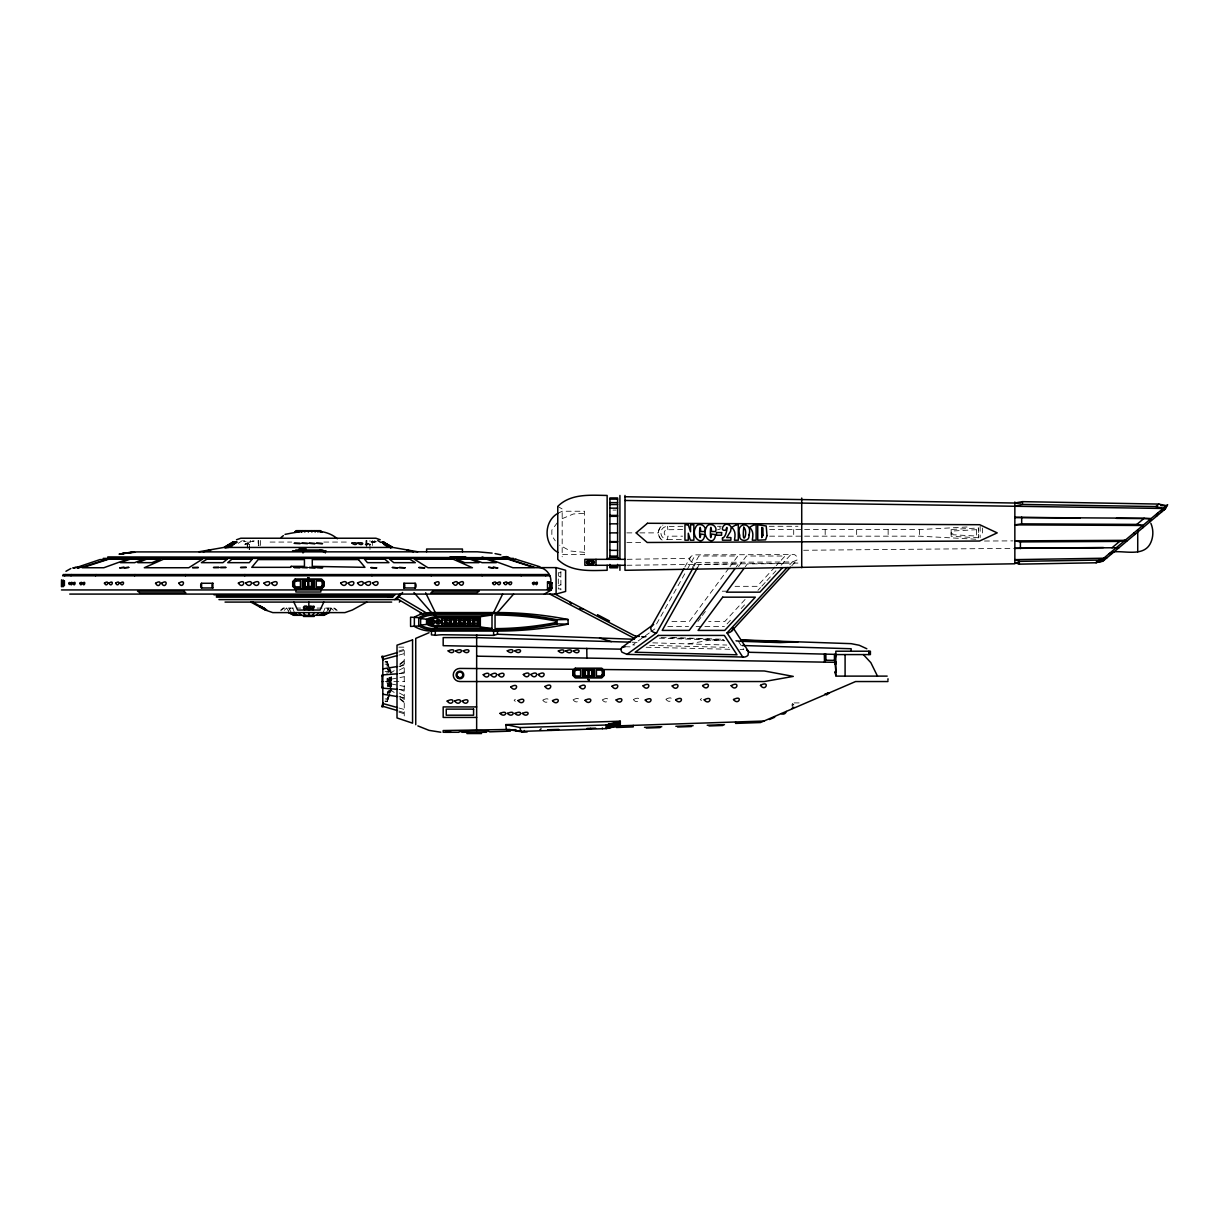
<?xml version="1.0" encoding="UTF-8"?>
<svg xmlns="http://www.w3.org/2000/svg" width="1229" height="1229" viewBox="0 0 1229 1229"><rect width="100%" height="100%" fill="white"/><g stroke="black" fill="none" stroke-linecap="round" stroke-linejoin="round"><path stroke-width="0.75" stroke-dasharray="5 3.75" d="M682.925 526.289L665.719 526.534A6.575 6.575 0 0 0 665.719 539.224L667.577 539.47L667.808 536.167L682.617 536.167M689.715 558.657L689.991 560.255A6.683 4.071 -1.1 0 0 692.987 562.421L792.321 561.96L796.96 560.117L796.96 557.321A5.669 4.501 -1.4 0 0 794.303 554.571L695.399 554.863A5.853 4.639 -1.4 0 0 689.776 558.304L626.898 559.318M323.212 612.61L324.994 608.078M387.534 700.361L388.917 696.904M385.076 701.636L387.058 701.636L389.854 694.738M387.304 700.177L391.006 691.328M389.854 694.293L387.058 700.96L385.076 700.96M387.058 701.636L387.058 698.948L391.237 689.991M387.304 698.656L389.516 693.893M326.453 612.61L328.619 608.078M717.567 529.822L720.133 529.084L720.133 527.287L717.675 526.381M328.481 612.61L330.908 608.078M329.172 612.61L331.692 608.078M684.814 567.061L690.36 557.198M656.563 623.933L686.151 571.316M687.088 569.672L695.399 554.863M692.434 567.475L698.871 556.015L737.861 556.015L729.965 566.677M694.078 566.2L695.952 562.867M697.504 567.675L699.347 564.372L738.475 564.003L736.279 566.968M387.55 693.863L388.917 691.481M388.226 693.187L390.991 688.348M388.733 692.833L391.237 688.44L389.27 685.383M389.147 692.48L391.006 689.239M366.841 544.493L367.425 543.633L370.543 544.493L369.407 543.633M367.025 544.601L368.224 543.909M367.978 543.633L365.044 544.524M728.828 568.197L689.331 621.505L669.313 621.505M697.888 621.505L701.252 616.958M702.373 615.437L705.753 610.89M738.568 566.63L746.433 556.015L785.054 556.015L776.175 565.663M745.158 566.892L747.355 563.927L786.253 563.558M387.55 692.081L388.917 690.391M288.769 610.352L290.628 608.078M389.286 679.299L391.114 677.148M557.382 522.617L551.852 530.068L551.852 535.69L555.308 540.837M745.081 599.46L724.803 621.505L708.657 621.505M774.915 567.045L757.172 586.325L735.034 586.325M727.046 623.933L730.902 619.739M741.195 608.555L746.356 602.947M757.94 590.366L760.505 587.57M761.796 586.172L765.652 581.962M766.942 580.564L775.96 570.778M781.106 565.186L791.399 553.987M789.771 564.741L792.321 561.96M791.768 565.755L796.96 560.117M245.923 543.556L244.832 544.416L245.616 543.556L249.379 544.416L249.379 549.655M245.385 544.539L246.998 543.832M284.252 610.352L286.541 608.078M281.426 610.352L283.96 608.078M280.458 610.352L283.085 608.078L300.613 608.078M399.947 663.921L404.249 660.403M399.947 664.628L404.249 661.248M661.048 526.504A9.018 9.018 0 0 0 662.923 540.683L661.048 539.254A9.141 9.064 -6.4 0 1 658.421 532.879A9.141 9.064 6.4 0 1 661.048 526.504L662.923 525.075M649.296 632.92L632.72 644.918L636.484 645.01M650.802 631.829L655.318 628.557M391.36 672.616L394.217 670.635M399.947 666.671L404.249 663.691M238.196 543.341L242.543 540.468M390.991 683.432L387.319 685.797L387.319 682.356L390.991 682.356M388.533 686.519L390.991 684.937M389.286 679.867L391.114 678.761L390.991 677.056M389.147 680.282L391.237 679.022L388.456 677.24M389.286 680.589L391.114 679.483L391.114 681.158L389.286 681.158M562.145 518.684L573.436 513.968L584.62 513.369M399.41 670.066L404.249 667.408M557.905 513.307L562.175 511.233L584.62 511.233L584.62 554.525L562.175 554.525M558.319 585.864L560.885 584.605M399.41 673.722L404.249 671.91M398.887 651.017L404.249 649.296M398.887 652.061L404.249 650.387M398.887 655.103L404.249 653.613M391.36 679.13L404.249 676.718M688.547 643.904L709.164 640.248L724.511 640.755M398.887 666.287L404.249 665.427M682.617 529.576L666.579 529.745A3.241 3.241 0 0 0 666.579 536.013L667.808 536.167M515.32 699.286L514.137 700.315L515.274 701.344M701.482 698.533L700.3 699.562L701.436 700.591M398.887 673.646L404.249 673.2M769.631 529.576L919.615 529.576L968.805 526.903M978.545 537.764L951.154 536.29L951.154 529.453L978.545 527.994L978.545 537.764L978.545 527.994M626.898 565.263L797.913 563.082M803.643 550.269L1014.847 548.334M984.475 541.021L1012.957 540.883M626.898 542.557L643.996 542.481M612.994 510.081L616.067 510.081M717.444 526.289L721.269 526.289M769.216 526.289L797.974 526.289M951.154 529.453L951.154 536.29M626.851 532.879L637.989 532.879M639.848 532.879L658.406 532.879M769.631 536.167L919.615 536.167L976.364 539.254M667.577 539.47L682.925 539.47M376.335 541.513L368.808 541.513L368.808 540.53M270.073 542.066L291.703 542.066M323.811 542.066L346.639 542.066M375.966 541.974L369.53 541.974L369.53 545.292M258.198 543.495L258.105 540.468M248.488 543.832L247.505 543.832L247.505 549.378M368.608 543.909L369.806 544.601M365.551 544.155L366.38 544.155M249.379 544.416L249.088 549.655M258.198 545.169L259.165 545.169M584.62 552.389L570.456 551.022L559.671 545.215M560.885 572.76L558.319 572.76L558.319 588.921L560.885 588.921M722.253 591.195L726.062 591.195M317.051 608.078L334.58 608.078L337.222 610.352M667.777 626.375L688.547 626.375M696.106 626.375L724.434 626.375M398.826 647.161L404.249 647.161L404.249 715.939M385.076 661.448L387.058 661.448L391.006 671.28M385.076 662.139L387.058 662.139L389.854 668.806M385.076 664.152L387.058 664.152L389.147 668.622M385.076 671.495L387.058 671.495L387.058 686.75L391.237 684.077L389.147 682.802M390.991 680.743L387.319 680.743L387.319 677.302L390.991 679.652M385.076 681.542L404.249 681.542M389.286 681.941L391.114 681.941L391.114 683.616L389.286 682.51M385.076 698.948L387.058 698.948M799.127 702.911L792.259 702.911L792.259 708.488M791.66 704.924L793.796 704.924M625.069 646.731L630.815 646.869M646.147 647.253L730.395 649.296M739.981 649.526L743.806 649.619L736.478 638.389M649.695 645.363L728.905 647.422M632.059 642.229L639.587 642.46M652.768 642.844L726.815 645.041M659.435 638.204L724.219 640.34M735.526 640.724L739.305 640.847M736.033 641.139L739.858 641.261M641.292 636.468L647.022 636.653M671.864 637.513L723.466 639.28M642.183 636.899L645.978 637.021M661.156 637.544L723.758 639.694M641.784 637.605L644.134 637.697M398.887 689.454L404.249 689.899M398.887 696.812L404.249 697.673M391.36 683.969L404.249 686.381M398.887 707.996L404.249 709.486M398.887 711.038L404.249 712.697M398.887 712.083L404.249 713.803M399.41 689.377L404.249 691.19M558.319 575.833L560.885 577.092M399.41 693.033L404.249 695.691M557.766 506.409L562.175 508.975L562.175 556.783M389.286 683.232L391.114 684.338L390.991 686.043M391.36 690.483L394.217 692.465M399.947 696.428L404.249 699.409M399.947 698.471L404.249 701.851M399.947 699.178L404.249 702.696M792.259 703.372L793.796 704.647M333.704 608.078L336.254 610.352M331.139 608.078L333.412 610.352M248.304 543.556L249.134 544.539M389.286 683.8L391.114 685.936M389.147 683.985L391.237 686.427L391.237 676.672M389.27 684.399L391.114 686.535M327.037 608.078L328.911 610.352M387.55 671.019L388.917 672.709M389.27 684.952L391.114 687.979M388.226 669.006L391.006 673.861M389.147 671.526L387.304 668.299L387.304 671.249M387.55 669.221L388.917 671.618M286.756 608.078L289.184 612.61M389.27 685.843L391.114 689.561M289.045 608.078L291.227 612.61M389.516 669.206L391.237 673.108M389.516 669.774L391.006 672.954M387.304 662.646L391.006 671.495M292.671 608.078L294.453 612.61M667.577 526.289L667.808 529.576M982.57 527.978L982.57 536.474M980.143 526.289L980.143 537.58M919.615 529.576L919.615 536.167M888.137 529.576L888.137 536.167M856.659 529.576L856.659 536.167M825.181 529.576L825.181 536.167M793.704 529.576L793.704 536.167M560.885 571.439L560.885 589.92M389.27 677.256L389.27 686.673M387.304 662.108L387.534 664.735M387.304 691.85L387.304 694.8M387.534 698.364L387.304 700.991M387.058 661.448L387.058 667.332M374.814 540.53L374.814 542.296L371.604 542.296L371.604 540.53M372.326 540.53L372.326 546.045M369.96 540.53L369.96 541.513M369.99 544.493L369.99 549.716M366.903 540.53L366.903 546.045M366.672 544.524L366.672 546.736M366.38 540.53L366.38 547.105M366.288 540.53L366.288 547.105M365.996 540.53L365.996 547.105M260.548 540.468L260.548 545.968M258.72 540.468L258.72 545.968M253.911 540.468L253.911 541.451L243.542 541.451L243.542 540.468M252.882 540.468L252.882 541.451M250.332 540.468L250.332 542.235L247.121 542.235L247.121 540.468M247.259 543.556L247.259 548.134M244.586 540.468L244.586 541.451M542.711 700.131C547.842 706.875 552.589 694.953 542.711 700.131M573.113 699.793C578.26 706.537 583.007 694.631 573.113 699.793M602.271 699.869C607.403 706.614 612.15 694.708 602.271 699.869M633.334 699.547C638.466 706.291 643.213 694.37 633.334 699.547M665.872 699.224C671.003 705.968 675.75 694.047 665.872 699.224M388.917 684L387.55 684.876L387.55 683.124L388.917 684M976.625 529.684L952.767 530.989L952.767 534.753L976.625 536.059L976.625 529.684M388.917 679.975L387.55 679.975L387.55 678.224L388.917 679.975"/><path stroke-width="1.5" d="M1142.801 527.779L1142.816 525.49L1136.856 524.399L1021.683 523.861L1014.847 524.875L1142.816 525.49M652.476 625.254L621.644 647.591L620.952 650.033L621.905 652.153L626.959 654.366L744.405 657.069A6.176 4.455 3.2 0 0 748.046 655.211L748.446 651.339L733.068 627.758M244.755 575.802L244.924 574.558M304.377 609.446L307.588 608.923L304.377 609.446C300.429 604.945 310.538 604.852 307.511 609.446M295.575 588.752L295.912 592.009L320.8 592.009L320.984 588.752M413.543 551.852L406.645 549.87M312.919 606.511L312.443 608.539L310.968 608.539L310.968 606.511M313.226 608.923L313.887 606.127L313.287 609.446L310.092 608.923L313.287 609.446M185.487 575.802L185.825 574.558M1150.206 521.572L1150.958 518.669L1144.168 518.269L1014.847 517.424L1080.03 518.023M304.823 532.065L305.253 530.667M134.606 575.802L135.052 574.558M283.392 535.644L281.211 537.319M1156.504 516.303L1157.872 512.877M95.555 575.802L96.108 574.558M323.841 602.087L320.093 610.03L297.587 610.03L293.839 602.087M1161.297 512.293L1163.141 508.468L1155.905 506.563L1022.451 504.428L1014.847 506.102M493.612 612.564L502.63 594.083M71.005 575.802L71.62 574.558M312.734 615.314L314.102 612.61M64.722 575.802L65.367 574.558M441.641 625.223L442.548 623.518L441.641 618.417L445.221 618.417L445.221 625.223L441.641 625.223L441.641 618.417M445.221 625.223L444.33 623.518L445.221 618.417M446.296 625.223L447.187 623.518L446.296 618.417L449.875 618.417L449.875 625.223L446.296 625.223L446.296 618.417M449.875 625.223L448.984 623.518L449.875 618.417M450.951 625.223L451.75 623.687L450.951 618.417L454.53 618.417L454.53 625.223L450.951 625.223L450.951 618.417M454.53 625.223L453.716 623.687L454.53 618.417M455.606 625.223L456.497 623.518L455.606 618.417L459.17 618.417L459.17 625.223L455.606 625.223L455.606 618.417M459.17 625.223L458.279 623.518L459.17 618.417M460.26 625.223L461.152 623.518L460.26 618.417L463.825 618.417L463.825 625.223L460.26 625.223L460.26 618.417M463.825 625.223L462.934 623.518L463.825 618.417M464.9 625.223L465.806 620.123L464.9 618.417L468.479 618.417L468.479 625.223L464.9 625.223L464.9 618.417M468.479 625.223L467.588 620.123L468.479 618.417M469.555 625.223L470.446 623.518L469.555 618.417L473.134 618.417L473.134 625.223L469.555 625.223L469.555 618.417M473.134 625.223L472.243 623.518L473.134 618.417M474.21 625.223L475.101 620.123L474.21 618.417L477.789 618.417L477.789 625.223L474.21 625.223L474.21 618.417M477.789 625.223L476.883 620.123L477.789 618.417M1164.293 509.789L1166.429 505.718L1158.87 504.074L1022.451 501.647L1014.847 503.014M651.57 626.191L683.892 568.689M626.959 654.366L656.563 632.92L693.141 567.875M697.504 567.675L662.201 630.416L689.254 630.416L735.188 568.443M304.239 550.776L302.995 552.958L303.056 551.775M301.535 532.065L302.365 530.667M399.333 602.102L400.27 600.535M419.857 614.27L420.779 612.703M383.371 542.004L392.358 547.166L383.509 542.573M390.484 547.673L382.634 541.958M391.913 547.673L390.284 547.105M402.62 592.47L397.09 598.661L422.546 613.747L426.985 612.856M303.993 550.776L304.577 549.977M744.052 568.382L726.416 592.163L759.921 592.163L782.489 567.644M825.934 660.234L824.49 662.154L824.336 654.105L825.827 654.197L825.934 660.234L834.445 660.372L835.828 662.339L476.652 656.178M298.708 532.065L299.876 530.667M513.599 594.083L497.468 612.564L493.52 613.486L434.129 613.486A30.525 30.525 0 0 0 418.736 617.649L410.578 617.188L410.578 626.437L418.736 625.976A30.525 30.525 0 0 0 434.129 630.139L493.52 630.139A326.53 326.53 0 0 0 557.09 623.902L568.09 624.132L568.09 619.508A362.816 362.816 0 0 0 497.468 612.564L431.456 612.564A33.905 33.905 0 0 0 414.357 617.188L414.357 626.437A33.905 33.905 0 0 0 431.456 631.076L497.468 631.076A362.816 362.816 0 0 0 568.09 624.132M213.969 594.805L394.816 594.805L388.011 597.156L389.255 594.805M388.011 597.156L390.1 594.805L391.175 595.85M742.869 657.177L727.046 632.92L787.205 567.537M732.038 630.677L790.462 567.168M393.541 595.85L392.42 597.033L394.816 594.805M316.36 615.314L319.002 612.61M394.724 599.614L400.762 593.561M61.45 586.755L61.542 579.827M544.355 594.083L551.391 589.935L551.145 587.462M260.394 606.127L265.403 608.923L264.465 609.446L259.887 606.127M264.465 609.446L260.717 606.511L264.404 608.539M296.542 532.065L297.971 530.667M539.777 730.026L541.083 728.828M295.19 532.065L296.773 530.667M294.714 532.065L296.358 530.667L320.37 530.667L321.998 532.065M1155.905 506.563L1158.87 504.074M1136.856 524.399L1144.168 518.269M1103.458 547.519L1014.847 548.334L1112.015 547.765L1119.588 541.421L1125.073 540.345L1126.655 541.298M1018.641 562.667L1014.847 562.728L1019.317 564.142L1096.099 562.774L1099.31 560.086L1107.221 557.567M792.259 708.488L793.796 707.213M65.951 571.285L70.852 568.52M445.344 732.284L451.012 732.284M557.905 513.307C543.479 521.419 543.479 544.339 557.905 552.436M319.479 615.314L323.212 612.61M227.396 547.151L229.07 547.151L237.105 541.974L227.688 547.658L235.645 541.974M232.573 545.584L229.07 547.151M619.923 495.456L619.923 559.333L617.603 557.582L609.907 557.582L607.141 559.333L607.141 495.456C590.304 495.195 570.778 493.336 557.766 506.409L557.766 559.333C570.778 572.422 590.304 570.563 607.141 570.302L607.141 565.279M227.104 547.151C245.877 535.168 228.993 548.61 224.707 547.658M234.862 541.974L226.535 547.151M234.278 541.928L225.921 547.704M231.59 544.217L234.386 542.481L231.728 544.217M224.892 547.197L233.633 541.928L228.963 545.077M232.389 543.31L224.953 547.151M232.511 543.31L225.107 547.151M224.308 547.197L232.988 541.928L235.353 541.974M491.999 628.618L480.339 626.913L436.956 626.913L434.144 628.618L491.999 628.618L491.999 615.022L434.144 615.022A29.004 29.004 0 0 0 420.625 618.356L420.625 625.284A29.004 29.004 0 0 0 434.144 628.618M321.875 615.314L326.453 612.61M420.257 618.556L426.816 619.216A21.753 21.753 0 0 1 436.956 616.712L480.339 616.712L491.999 615.022M621.644 647.591L625.069 646.731M366.795 602.087L352.308 610.03L344.919 612.61L272.761 612.61L265.372 610.03L250.87 602.087M552.005 588.476L547.519 589.413L547.519 581.901L552.005 582.838L552.005 588.476L547.519 589.413M323.381 615.314L328.481 612.61M329.172 612.61L323.888 615.314L293.792 615.314L288.492 612.61M427.815 619.831L428.091 619.693A20.77 20.77 0 0 1 436.971 617.711L479.356 617.711L479.356 625.914L436.971 625.914A20.77 20.77 0 0 1 428.091 623.948L427.815 619.831L429.121 619.785A19.941 19.941 0 0 1 437.632 617.88L436.971 617.711M79.87 567.399L77.258 568.044L79.946 567.352M769.431 719.518L774.716 717.244M506.486 556.614L505.58 556.983L510.035 558.396L506.486 556.614L503.875 556.983L508.284 558.396L505.641 556.614M1096.099 562.774L1103.98 560.286M236.506 539.761L240.823 538.225L375.905 538.225L380.207 539.761M434.129 630.139L431.456 631.076L431.456 634.886L436.049 635.27A49.314 49.314 0 0 1 443.177 634.748L493.612 635.378L497.468 634.241L634.456 639.28M74.708 567.644L76.444 567.306L72.849 567.952L74.523 567.644M132.624 552.174L135.451 552.205L122.992 553.419M285.036 534.369C301.458 531.205 323.442 526.703 337.391 538.763M397.105 652.614L382.05 657.039M429.044 632.735L415.74 638.389L415.74 724.711M450.229 556.983L463.241 556.722L469.739 558.396L465.008 557.428L453.44 558.396L450.229 556.983L451.826 558.396M69.746 594.083L556.107 594.083L565.617 591.441L565.617 570.256L556.107 567.614L540.345 567.614C546.552 569.058 551.084 574.926 550.915 581.302M382.818 659.574L397.105 655.61M606.097 725.018L620.307 721.223L620.307 725.786L606.097 728.459L606.097 725.018L520.159 727.568L505.733 724.618L506.394 729.565L520.65 731.286L520.159 727.568M436.971 625.914L479.356 625.914M128.876 552.697L119.689 554.141L123.591 553.603M119.059 554.156L123.069 553.419M607.587 727.691L618.817 725.586L618.817 722.099L607.587 725.11L607.587 727.691L607.218 726.262L618.464 724.173L618.817 725.586M122.562 553.496L123.714 553.311M207.148 551.237L210.512 549.87L203.169 551.852M198.96 551.775L223.832 547.443L392.896 547.443L417.752 551.775M206.687 551.237L210.635 550.623M1113.428 551.852C1125.61 550.623 1144.506 557.136 1150.882 542.358C1153.493 536.351 1153.493 529.392 1150.882 523.385M479.356 617.711L478.327 617.88L478.327 625.761M382.818 668.868L397.105 666.564M123.392 553.603L133.638 552.098M420.257 625.085L426.816 624.409A21.753 21.753 0 0 0 436.956 626.913M130.658 552.405L128.569 552.635L129.368 552.512M127.478 552.743L126.602 552.835M131.749 552.282L132.532 552.19L131.119 552.343M130.827 552.374L131.626 552.313M397.105 673.799L382.05 674.982L382.05 688.117L397.105 689.3M1112.015 547.765L1118.989 547.719M1109.372 553.496L1112.353 553.265M427.815 623.794L429.121 623.856A19.941 19.941 0 0 0 437.632 625.761M798.005 641.845L780.154 642.598L739.858 641.261M136.358 551.913L477.405 551.806L492.122 553.111M510.189 729.442L443.177 730.548L443.177 732.284L458.863 732.284A15.393 1.613 0 0 1 474.225 730.656L478.189 730.671A15.362 1.613 -2 0 1 489.557 731.839L510.373 731.132L510.327 729.857L516.011 729.657M614.623 725.986L763.977 721.039M515.427 730.84L521.434 730.64M547.642 729.765L558.765 729.396M586.986 728.459L595.65 728.183M606.45 727.814L610.552 727.676M518.884 731.485L607.049 728.567M644.488 727.322L661.77 726.754M675.842 726.293L693.141 725.709M707.213 725.248L724.495 724.68M521.388 732.177L527.149 731.977M646.239 728.044L660.081 727.583M677.594 727L691.435 726.539M708.964 725.955L722.79 725.494M505.733 724.618L620.307 721.223M493.52 613.486A326.53 326.53 0 0 1 557.09 619.739L568.09 619.508M1096.36 561.284L1100.155 561.207M624.993 495.456L624.993 570.302L1014.847 563.788L1014.847 501.97M1103.719 558.227L1014.847 559.641L1019.317 561.361L1099.31 560.086M1125.073 540.345L1014.847 540.868L1020.393 541.897L1119.588 541.421M609.907 499.128L617.603 499.128M609.907 502.615L617.603 502.615M609.907 504.535L617.603 504.535M609.907 508.161L617.603 508.161M609.907 515.397L617.603 515.397M609.907 516.334L617.603 516.334M609.907 523.831L617.603 523.831M609.907 532.879L617.603 532.879M609.907 541.605L617.603 541.605M383.847 542.004L381.989 541.958L390.346 547.166L383.033 543.387M609.907 541.912L617.603 541.912M298.97 548.994L306.298 548.994M299.707 549.486L305.56 549.486M295.697 549.977L322.858 549.977M609.907 550.346L617.603 550.346M292.533 550.776L326.023 550.776M609.907 556.107L617.603 556.107M107.722 556.983L508.99 557.689M507.838 557.321L508.714 557.321M107.722 557.689L450.229 557.689M103.19 558.396L513.522 558.396M624.993 559.333L584.85 559.333L584.85 565.279L624.993 565.279M609.907 566.63L617.603 566.63M549.302 574.558L63.278 574.558L62.633 575.802L549.885 575.802M547.519 581.901L552.005 582.838M201.602 583.268L212.863 583.268L212.863 587.969L201.602 587.969A2.35 0.906 -90 0 1 200.696 585.618A2.35 0.906 -90 0 1 201.602 583.268L201.602 587.969M403.849 583.268L415.11 583.268A2.35 0.906 -90 0 1 416.017 585.618A2.35 0.906 -90 0 1 415.11 587.969L403.849 587.969L403.849 583.268A2.35 0.906 -90 0 1 404.756 585.618A2.35 0.906 -90 0 1 403.849 587.969M548.641 583.299L551.959 583.299M548.641 588.03L551.959 588.03M61.45 589.935L551.391 589.935M216.396 596.203L388.011 596.203M216.396 597.156L392.604 597.156M218.946 599.614L397.781 599.614M225.045 602.087L391.682 602.087M259.365 606.65L264.88 609.446M313.948 606.65L310.092 606.127L310.154 609.446M265.372 610.03L266.847 610.03L252.851 602.087M303.409 616.451L314.271 616.451M451.75 619.938L453.716 619.938M442.548 620.123L444.33 620.123M447.187 620.123L448.984 620.123M456.497 620.123L458.279 620.123M461.152 620.123L462.934 620.123M465.806 620.123L467.588 620.123M470.446 620.123L472.243 620.123M475.101 620.123L476.883 620.123M442.548 623.518L444.33 623.518M447.187 623.518L448.984 623.518M456.497 623.518L458.279 623.518M461.152 623.518L462.934 623.518M465.806 623.518L467.588 623.518M470.446 623.518L472.243 623.518M475.101 623.518L476.883 623.518M451.75 623.687L453.716 623.687M870.286 651.984L868.964 651.984L868.964 653.813L870.286 653.813M835.828 654.581L870.409 654.581L870.409 651.216L835.828 651.216L835.828 676.119L887.169 676.119M835.059 655.211L835.828 655.211M835.059 656.793L835.828 656.793M382.818 660.326L382.05 656.178L382.818 656.178L382.818 706.921L382.05 706.921L382.818 702.773M835.059 662.062L835.828 662.062M835.828 663.122L835.059 663.061L835.828 671.065M835.059 664.167L835.828 664.167M835.059 671.418L835.828 671.418M835.828 672.309L835.059 672.309L835.828 675.489M835.059 672.662L835.828 672.662M382.05 675.858L382.818 675.858M382.05 681.542L382.818 681.542M887.983 681.542L855.568 681.542L760.459 722.544L735.603 723.405L735.603 721.976M382.05 687.241L382.818 687.241M827.347 692.757L829.56 692.757L826.564 694.892L825.151 693.709M382.05 706.045L397.105 710.485M476.652 706.921L443.177 706.921L443.177 717.429L476.652 717.429M461.858 732.284L486.576 732.284M466.866 733.544L481.568 733.544M574.173 669.283L459.907 668.422A6.652 6.56 0 0 0 453.255 674.982A6.652 6.56 0 0 0 459.907 681.542L764.33 681.542L793.289 676.396L764.3 670.973L603.116 669.544M1116.454 518.361L1150.958 518.669M624.993 500.464L1163.141 508.468M624.993 496.731L1020.608 503.122M1160.668 505.611L1166.429 505.718M621.014 649.173L443.177 645.671L443.177 637.605L476.652 637.605L630.17 642.168M748.83 652.276L835.828 654.381L834.445 654.412L834.445 660.372M742.116 645.502L851.144 648.743L851.144 651.216M741.179 640.908L786.345 641.845L740.826 640.278M635.562 636.269L639.387 636.392M740.672 639.879L851.144 643.658L859.194 645.24L866.829 648.758M440.796 732.223L429.044 730.364L417.875 725.909M579.858 608.647L583.268 608.893M382.818 694.231L397.105 696.52M495.041 553.603L500.833 554.786M493.52 630.139L497.468 631.076L497.468 634.241M382.818 703.51L397.105 707.489M599.552 638.005L611.351 641.615M502.154 556.983L506.532 558.396M434.129 613.486L431.456 612.564L413.989 592.578M482.121 556.983L486.039 558.396M463.241 556.722L465.008 557.428M455.268 556.722L456.865 557.428M746.617 650.11L748.446 651.339M597.463 614.669L609.523 620.983M554.97 594.083L636.607 636.822M549.824 594.083L634.61 638.466M289.184 612.61L294.299 615.314M291.227 612.61L295.805 615.314M398.519 596.449L426.355 612.948M320.247 549.977L321.599 550.776M434.144 615.022L436.956 616.712M383.125 541.958L391.774 547.166L384.201 543.387M382.48 541.958L390.73 547.719L382.142 542.511M377.764 540.53L380.821 542.45M383.878 544.37L388.472 547.258M322.029 550.776L324.149 552.236M294.453 612.61L298.201 615.314M863.342 654.581L870.839 662.646L877.475 676.119M319.955 530.667L321.537 532.065M569.995 602.318L571.439 603.7M318.757 530.667L320.17 532.065M298.662 612.61L301.305 615.314M316.852 530.667L318.004 532.065M314.363 530.667L315.177 532.065M303.578 612.61L304.946 615.314M545.092 574.558L545.722 575.802M425.649 592.793L435.296 612.564M1133.998 532.879L1134.766 534.507M520.604 574.558L521.173 575.802M481.66 574.558L482.121 575.802M311.459 530.667L311.889 532.065M430.903 574.558L431.225 575.802M304.761 606.511L305.238 608.539L306.712 608.539L306.712 606.511M371.788 574.558L371.957 575.802M616.405 726.339L616.451 727.491L633.227 726.907L633.227 725.371M602.348 727.952L602.364 728.72M590.473 728.351L590.504 729.12M551.099 729.657L551.13 730.425M524.353 730.533L524.384 731.301M586.755 648.344L586.924 658.068M1137.731 529.868L1137.731 551.852M1022.451 501.647L1022.451 504.428M1021.683 517.148L1021.683 523.861M1020.393 541.897L1020.393 548.61M1019.317 561.361L1019.317 564.142M887.983 678.777L887.983 680.236M868.842 651.216L868.842 654.581M845.091 654.581L845.091 676.119M801.723 498.052L801.723 567.706M619.923 565.279L619.923 570.302M617.603 557.582L617.603 497.929L609.907 497.929L609.907 557.582M617.603 564.388L617.603 567.813L609.907 567.813L609.907 564.388M616.958 721.577L616.958 723.958L608.724 725.494L608.724 723.773M596.004 559.333L596.004 565.494M592.055 669.943L592.055 676.119M588.522 669.943L588.522 676.119M584.973 669.943L584.973 676.119M557.09 619.739L557.09 623.902M556.107 567.614L556.107 594.083M550.592 583.299L550.592 588.03M549.947 582.838L549.947 588.476M493.612 631.076L493.612 635.378M480.339 616.712L480.339 626.913M476.652 634.748L476.652 730.702M462.442 551.775L462.442 549.025L426.617 549.025L426.617 551.775M435.296 631.076L435.296 635.393M428.844 619.908L428.844 623.717M426.555 619.37L426.555 624.271M418.736 617.649L418.736 625.976M415.11 583.268L415.11 587.969M325.347 551.775L325.347 552.958M311.905 580.841L311.905 587.016M308.832 602.087L308.832 610.03M308.832 612.61L308.832 615.314M308.356 530.667L308.356 532.065M308.356 580.841L308.356 587.016M304.823 580.841L304.823 587.016M64.4 580.687L64.4 585.741M63.908 581.332L63.908 585.25M786.222 711.437A3.211 3.211 0 0 1 781.26 713.588M212.863 587.969A2.35 0.906 -90 0 1 211.972 585.618A2.35 0.906 -90 0 1 212.863 583.268M656.563 632.92A5.761 4.486 0 0 1 650.986 629.601A5.761 4.486 0 0 1 653.674 624.547M732.807 628.434A5.761 4.486 0 0 1 727.046 632.92M722.452 538.01L722.452 540.207L730.886 540.207L730.886 537.58L726.692 537.58L730.579 531.327L731.163 527.717A3.764 3.733 6.4 0 0 730.579 526.273A3.687 3.656 6.4 0 0 728.613 524.814C723.989 521.664 718.75 532.034 725.893 530.068C728.229 520.988 726.938 537.488 722.452 538.01M62.51 582.392C63.017 596.111 64.154 572.822 62.51 582.392M68.978 583.222C69.454 587.554 70.237 580.042 68.978 583.222M309.216 567.521L315.238 567.706L309.216 567.521M316.667 567.521L322.674 567.706L316.744 567.445M767.004 535.629L765.575 539.823L757.74 540.207L757.74 524.829L766.205 525.966L767.004 535.629M748.845 535.168C750.55 542.02 738.414 542.235 739.797 535.398C734.896 521.326 753.669 521.526 748.845 535.168M309.001 543.264L315.008 543.587L309.001 543.264M316.452 543.264L322.459 543.587L316.452 543.264M704.816 534.646C703.295 547.811 690.391 537.012 695.476 527.763C697.242 521.511 707.443 525.182 704.816 531.527L700.807 531.527C699.439 516.595 699.04 547.704 700.807 534.047L704.816 534.646M715.57 534.646C714.064 547.811 701.16 537.012 706.245 527.763C708.012 521.511 718.212 525.182 715.57 531.527L711.576 531.527C710.208 516.595 709.809 547.704 711.576 534.047L715.57 534.646M762.994 535.337L761.734 537.58L761.734 527.456L762.932 528.024L762.994 535.337M70.161 583.253C71.589 588.199 74.017 579.612 70.161 583.253M73.033 583.253C74.462 588.199 76.889 579.612 73.033 583.253M79.824 583.253C81.237 588.199 83.664 579.612 79.824 583.253M82.696 583.253C84.11 588.199 86.537 579.612 82.696 583.253M532.464 583.084C533.862 587.984 536.351 579.535 532.464 583.084M535.337 583.084C536.75 588.03 539.193 579.443 535.337 583.084M370.866 567.614L376.612 567.875L370.866 567.614M392.328 567.521L398.073 567.875L392.404 567.46M399.271 567.521L405.017 567.798L399.271 567.521M418.889 567.537L424.635 567.798L418.889 567.537M104.419 583.13C106.969 588.614 110.395 578.936 104.419 583.13M108.982 583.13C111.532 588.614 114.973 578.936 108.982 583.13M115.649 583.114C118.199 588.583 121.625 578.905 115.649 583.114M120.212 583.114C122.762 588.583 126.203 578.905 120.212 583.114M492.552 583.038C494.841 588.522 498.851 578.844 492.552 583.038M497.115 583.038C499.558 588.522 503.26 578.828 497.115 583.038M503.782 583.007C506.333 588.491 509.774 578.813 503.782 583.007M508.345 583.007C510.911 588.491 514.337 578.813 508.345 583.007M743.76 527.226C741.41 548.81 749.06 532.341 743.76 527.226M155.561 583.283C159.447 590.396 163.672 577.907 155.561 583.283M161.521 583.283C165.393 590.396 169.633 577.907 161.521 583.283M178.835 583.145C182.706 590.243 186.946 577.768 178.835 583.145M434.498 583.099C438.369 590.197 442.609 577.722 434.498 583.099M452.871 583.007C456.742 590.104 460.983 577.63 452.871 583.007M458.816 583.007C462.703 590.104 466.943 577.63 458.816 583.007M238.365 583.114C243.035 590.442 247.659 577.522 238.365 583.114M372.679 583.038C377.349 590.366 381.973 577.461 372.679 583.038M488.589 567.322L493.09 567.921L488.589 567.322M493.152 567.322L497.668 567.921L493.152 567.322M483.243 674.69C488.435 682.049 493.152 669.068 483.243 674.69M490.74 674.69C495.932 682.049 500.664 669.068 490.74 674.69M498.252 674.69C503.429 682.034 508.13 669.083 498.252 674.69M523.339 674.475C528.531 681.818 533.248 668.853 523.339 674.475M530.836 674.475C536.028 681.818 540.745 668.853 530.836 674.475M538.333 674.475C543.525 681.818 548.226 668.868 538.333 674.475M245.662 583.084C250.762 590.519 255.555 577.415 245.662 583.084M253.113 583.084C258.198 590.519 263.006 577.415 253.113 583.084M263.958 583.114C269.043 590.55 273.852 577.446 263.958 583.114M271.394 583.114C276.494 590.55 281.287 577.446 271.394 583.114M340.663 583.084C345.764 590.504 350.557 577.415 340.663 583.084M348.114 583.084C353.199 590.504 358.008 577.415 348.114 583.084M357.531 583.038C362.616 590.473 367.425 577.369 357.531 583.038M364.967 583.038C370.067 590.473 374.86 577.369 364.967 583.038M431.287 621.505C432.731 626.037 434.805 618.31 431.287 621.505M437.032 621.505C438.492 626.037 440.55 618.31 437.032 621.505M507.285 650.802C513 656.424 516.733 646.485 507.285 650.802M514.797 650.802C520.497 656.424 524.23 646.485 514.797 650.802M558.319 651.001C564.019 656.624 567.767 646.684 558.319 651.001M565.816 651.001C571.531 656.624 575.264 646.684 565.816 651.001M573.313 651.001C579.013 656.609 582.73 646.684 573.313 651.001M587.785 679.499L589.259 679.914L587.785 679.499M307.68 577.661L309.032 578.014L307.68 577.661M510.818 686.857C515.903 694.216 520.758 681.235 510.818 686.857M544.969 686.504C550.07 693.847 554.909 680.881 544.969 686.504M579.458 686.596C584.558 693.939 589.398 680.974 579.458 686.596M611.996 686.228C617.096 693.586 621.935 680.62 611.996 686.228M643.059 685.859C648.159 693.217 652.998 680.251 643.059 685.859M672.202 685.951C677.302 693.294 682.156 680.328 672.202 685.951M702.619 685.582C707.72 692.941 712.574 679.975 702.619 685.582M731.147 685.659C736.248 693.018 741.102 680.052 731.147 685.659M760.459 685.336C765.559 692.695 770.414 679.729 760.459 685.336M447.172 701.098C452.456 707.843 457.004 695.937 447.172 701.098M454.684 701.098C459.969 707.843 464.516 695.937 454.684 701.098M462.196 701.098C467.45 707.843 471.997 695.952 462.196 701.098M351.955 543.049C356.026 547.074 360.466 541.405 351.955 543.049M357.916 543.049C361.987 547.074 366.426 541.405 357.916 543.049M518.023 700.545C523.17 707.289 527.917 695.384 518.023 700.545M552.512 700.638C557.643 707.382 562.39 695.46 552.512 700.638M585.05 700.315C590.197 707.059 594.928 695.138 585.05 700.315M616.113 699.977C621.244 706.721 625.991 694.815 616.113 699.977M645.256 700.054C650.402 706.798 655.149 694.877 645.256 700.054M675.673 699.731C680.82 706.475 685.552 694.554 675.673 699.731M704.202 699.793C709.333 706.537 714.08 694.631 704.202 699.793M733.513 699.516C738.644 706.26 743.391 694.339 733.513 699.516M448.155 650.878C453.685 656.516 457.756 646.531 448.155 650.878M455.667 650.878C461.198 656.516 465.269 646.531 455.667 650.878M463.179 650.878C468.679 656.501 472.75 646.546 463.179 650.878M499.973 713.388C505.273 719.026 509.682 709.041 499.973 713.388M507.439 713.388C512.739 719.026 517.148 709.041 507.439 713.388M514.905 713.388C520.205 719.026 524.614 709.041 514.905 713.388M522.371 713.388C527.656 719.026 532.08 709.041 522.371 713.388M291.135 566.354L290.735 567.337L251.776 567.337L258.198 559.579L304.439 559.579L304.439 566.354L291.135 566.354M294.33 543.31L300.275 543.479L294.33 543.31M301.781 543.31L307.726 543.479L301.919 543.172M1165.922 506.916L1165.276 508.161L1166.521 506.425L1165.922 506.916M1167.55 504.781L1165.307 508.929L1102.874 561.223L1098.941 562.237L1167.55 504.781M722.713 597.171L698.072 630.416L724.726 630.416L755.313 597.171L722.713 597.171M192.6 567.598L198.284 567.521L192.6 567.598M213.462 567.537L219.146 567.445L213.6 567.445M220.39 567.537L226.075 567.445L220.544 567.445M240.592 567.491L246.276 567.399L240.592 567.491M252.175 559.18L249.287 562.667L227.749 562.667L231.974 559.18L252.175 559.18M294.146 567.475L300.091 567.568L294.146 567.475M301.597 567.475L307.527 567.568L301.735 567.383M736.033 524.829L731.808 527.287C734.604 530.529 735.848 532.587 734.466 540.207L738.306 540.207L738.306 524.829L736.033 524.829M753.869 524.829L749.644 527.287C752.44 530.529 753.684 532.587 752.302 540.207L756.127 540.207L756.127 524.829L753.869 524.829M119.735 567.813L124.175 567.399L119.735 567.813M124.298 567.813L128.753 567.399L124.298 567.813M295.098 579.105L292.686 581.517L292.686 586.341L295.098 588.752L321.629 588.752L324.041 586.341L324.041 581.517L321.629 579.105L295.098 579.105M295.298 579.612L293.193 581.732L293.193 586.125L295.298 588.245L321.414 588.245L323.534 586.125L323.534 581.732L321.414 579.612L295.298 579.612M295.882 580.994L294.576 582.3L294.576 585.557L295.882 586.863L300.444 586.863L300.444 580.994L295.882 580.994M303.317 580.073L302.288 581.102L302.288 586.755L303.317 587.785L313.41 587.785L314.424 586.755L314.424 581.102L313.41 580.073L303.317 580.073M303.64 580.841L303.64 587.016L313.656 586.448L313.088 580.841L303.64 580.841M322.152 585.557L320.846 586.863L316.268 586.863L316.268 580.994L320.846 580.994L322.152 582.3L322.152 585.557M432.731 591.118L430.933 592.9L476.668 592.9L479.202 591.118L432.731 591.118M575.249 668.207L572.837 670.619L572.837 675.443L575.249 677.87L601.78 677.87L604.192 675.443L604.192 670.619L601.78 668.207L575.249 668.207M575.464 668.714L573.344 670.834L573.344 675.243L575.464 677.348L601.58 677.348L603.685 675.243L603.685 670.834L601.58 668.714L575.464 668.714M576.032 670.112L574.742 671.403L574.742 674.66L576.032 675.965L580.61 675.965L580.61 670.112L576.032 670.112M583.483 669.175L582.454 670.204L582.454 675.873L583.483 676.887L593.561 676.887L594.59 675.873L594.59 670.204L593.561 669.175L583.483 669.175M583.79 669.943L583.79 676.119L593.822 675.551L593.238 669.943L583.79 669.943M602.302 674.66L600.996 675.965L596.434 675.965L596.434 670.112L600.996 670.112L602.302 671.403L602.302 674.66M647.468 523.277L636.1 532.879L647.191 542.481L979.544 541.037L997.195 532.879L979.697 524.706L647.468 523.277M227.15 559.18L222.925 562.667L201.387 562.667L206.948 559.18L227.15 559.18M658.391 635.424L635.147 652.246L737.001 654.796L724.357 635.424L658.391 635.424M202.432 559.18L188.774 567.737L144.285 567.737L163.595 559.18L202.432 559.18M159.908 559.18L152.027 562.667L137.832 562.667L146.604 559.18L159.908 559.18M143.424 559.18L134.652 562.667L120.457 562.667L130.105 559.18L143.424 559.18M127.493 559.18L103.835 567.737L82.374 567.737L108.766 559.18L127.493 559.18M412.56 639.925L397.013 645.148L397.013 717.951L412.56 723.174L412.56 639.925M106.032 559.579L82.066 567.337L80.392 567.337L83.464 566.354L77.012 567.337L99.948 559.579L106.032 559.579M555.569 622.642L551.591 623.395A325.009 325.009 0 0 1 498.836 628.587L495.041 628.618L495.041 615.022L498.836 615.053A325.009 325.009 0 0 1 551.591 620.23L555.569 620.998L555.569 622.642M688.286 524.829L684.937 524.829L684.937 540.207L688.286 540.207L688.286 533.217L690.36 540.207L693.863 540.207L693.863 524.829L690.529 524.829L690.529 531.758L688.286 524.829M721.592 532.572L716.553 532.572L716.553 535.229L721.592 535.229L721.592 532.572M384.738 559.18L364.552 559.18L367.425 562.667L388.963 562.667L384.738 559.18M409.764 559.18L389.578 559.18L393.802 562.667L415.341 562.667L409.764 559.18M453.117 559.18L414.296 559.18L427.953 567.737L472.443 567.737L453.117 559.18M470.123 559.18L456.819 559.18L464.7 562.667L478.895 562.667L470.123 559.18M486.607 559.18L473.303 559.18L482.075 562.667L496.27 562.667L486.607 559.18M507.961 559.18L489.219 559.18L512.892 567.737L534.354 567.737L507.961 559.18M515.796 559.226L509.436 559.226L535.598 567.69L539.869 567.69L537.672 566.784L539.961 566.784L515.796 559.226M358.515 559.579L312.274 559.579L312.274 566.354L364.936 567.337L358.515 559.579M307.972 581.225L305.207 581.225L305.207 586.632L307.972 586.632L307.972 581.225M311.521 581.225L308.74 581.225L308.74 586.632L311.521 586.632L311.521 581.225M183.997 591.118L137.525 591.118L140.06 592.9L185.794 592.9L183.997 591.118M588.138 670.327L585.357 670.327L585.357 675.735L588.138 675.735L588.138 670.327M591.671 670.327L588.906 670.327L588.906 675.735L591.671 675.735L591.671 670.327M473.58 709.133L446.25 709.133L446.25 715.201L473.58 715.201L473.58 709.133M457.879 676.872A2.888 2.842 0 0 0 462.703 675.597A2.888 2.842 0 0 0 459.17 672.109A2.888 2.842 0 0 0 457.879 676.872M457.987 678.27A3.841 3.795 0 0 0 463.763 674.982A3.841 3.795 0 0 0 457.987 671.695A3.841 3.795 0 0 0 457.987 678.27M588.276 564.188A3.026 1.843 0 0 0 593.346 563.358A3.026 1.843 0 0 0 589.628 561.1A3.026 1.843 0 0 0 588.276 564.188M588.399 564.372A4.04 2.458 0 0 0 594.452 562.237A4.04 2.458 0 0 0 588.399 560.117A4.04 2.458 0 0 0 588.399 564.372M589.198 564.157A2.427 1.475 0 0 0 592.839 562.882A2.427 1.475 0 0 0 589.198 561.607A2.427 1.475 0 0 0 589.198 564.157M589.198 563.834A2.427 1.475 0 0 0 592.839 562.559A2.427 1.475 0 0 0 589.198 561.284A2.427 1.475 0 0 0 589.198 563.834M589.444 563.589A1.936 1.183 0 0 0 592.347 562.559A1.936 1.183 0 0 0 589.444 561.545A1.936 1.183 0 0 0 589.444 563.589M431.241 623.871A2.366 2.366 0 0 0 434.789 621.813A2.366 2.366 0 0 0 431.241 619.769A2.366 2.366 0 0 0 431.241 623.871M436.51 623.487A2.366 2.366 0 0 0 440.474 622.427A2.366 2.366 0 0 0 437.57 619.524A2.366 2.366 0 0 0 436.51 623.487"/></g></svg>
